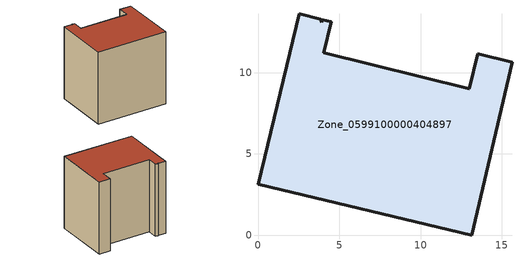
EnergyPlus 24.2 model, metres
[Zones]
Zone_0599100000404897
 floor ground (C_G): 13.14,0 0,3.13 2.53,13.62 3.85,13.28 3.94,13.09 3.96,13.26 4.51,13.12 4.06,11.21 13,9.02 13.53,11.16 15.63,10.64 z0
 wall outside (C_F): 13.53,11.16 13,9.02 4.06,11.21 4.51,13.12 3.96,13.26 3.94,13.09 3.85,13.28 2.53,13.62 0,3.13 13.14,0 15.63,10.64 13.53,11.16 z0:13.82
 roof outside (C_R): 3.94,13.09 3.85,13.28 2.53,13.62 0,3.13 13.14,0 15.63,10.64 13.53,11.16 13,9.02 4.06,11.21 4.51,13.12 3.96,13.26 z13.82
[BUILDING]
Pand.0599100000404897: North Axis=0; Terrain=City; Loads Convergence Tolerance Value=0.04; Temperature Convergence Tolerance Value=0.4; Solar Distribution=FullExterior; Maximum Number of Warmup Days=25; Minimum Number of Warmup Days=1
[Site:Location]
Rotterdam.The.Hague.AP_ZH_NLD Design_Conditions: Latitude=51.96; Longitude=4.45; Time Zone=1; Elevation=-4.5
[SITE:GROUNDTEMPERATURE:BUILDINGSURFACE]
18, 18, 18, 18, 18, 18, 18, 18, 18, 18, 18, 18
[MATERIAL] Thermal Absorptance=0.9; Solar Absorptance=0.7; Visible Absorptance=0.7
Name | Roughness | Thickness | Conductivity | Density | Specific Heat
G.TI.1946 | MediumSmooth | 0.15 | 1 | 540 | 1210
F.TI.1946 | Rough | 0.3 | 0.857143 | 1920 | 840
R.TI.1946 | MediumRough | 0.2 | 0.1 | 1500 | 1000
[CONSTRUCTION]
C_G: G.TI.1946
C_F: F.TI.1946
C_R: R.TI.1946
[ZONE]
Zone_0599100000404897: Type=1; Multiplier=1; Ceiling Height=Autocalculate; Volume=Autocalculate; Floor Area=autocalculate; Part of Total Floor Area=Yes
[ZONEINFILTRATION:DESIGNFLOWRATE]
Infil_Zone_0599100000404897: Zone or ZoneList or Space or SpaceList=Zone_0599100000404897; Schedule=AlwaysOn; Design Flow Rate Calculation Method=Flow/Area; Flow Rate per Floor Area=0.003; Constant Term Coefficient=1; Temperature Term Coefficient=0; Velocity Term Coefficient=0; Velocity Squared Term Coefficient=0
[HVACTEMPLATE:ZONE:IDEALLOADSAIRSYSTEM]
Zone_0599100000404897: Maximum Heating Supply Air Temperature=50; Minimum Cooling Supply Air Temperature=13; Maximum Heating Supply Air Humidity Ratio=0.0156; Minimum Cooling Supply Air Humidity Ratio=0.0077; Heating Limit=NoLimit; Cooling Limit=NoLimit; Dehumidification Control Type=ConstantSensibleHeatRatio; Cooling Sensible Heat Ratio=0.7; Dehumidification Setpoint=60; Humidification Control Type=None; Humidification Setpoint=30; Outdoor Air Method=None; Outdoor Air Flow Rate per Person=0.00944; Outdoor Air Flow Rate per Zone Floor Area=0; Outdoor Air Flow Rate per Zone=0; Demand Controlled Ventilation Type=None; Outdoor Air Economizer Type=NoEconomizer; Heat Recovery Type=None; Sensible Heat Recovery Effectiveness=0.7; Latent Heat Recovery Effectiveness=0.65
[ZONECONTROL:THERMOSTAT]
ThermostatControl_Zone_0599100000404897: Zone or ZoneList=Zone_0599100000404897; Control Type Schedule=DualSetpointControlType; Control 1=Thermostat_Zone_0599100000404897; Temperature Difference Between Cutout And Setpoint=0
[THERMOSTATSETPOINT:DUALSETPOINT]
Thermostat_Zone_0599100000404897: Heating Setpoint Temperature Schedule=HeatingSetpoint_Zone_0599100000404897; Cooling Setpoint Temperature Schedule=CoolingSetpoint_Zone_0599100000404897
[SCHEDULE:COMPACT]
HeatingSetpoint_Zone_0599100000404897: Through: 12/31, For: AllDays, Until: 24:00, 21
CoolingSetpoint_Zone_0599100000404897: Through: 12/31, For: AllDays, Until: 24:00, 24
DualSetpointControlType: Through: 12/31, For: AllDays, Until: 24:00, 4
AlwaysOn: Through: 12/31, For: AllDays, Until: 24:00, 1
